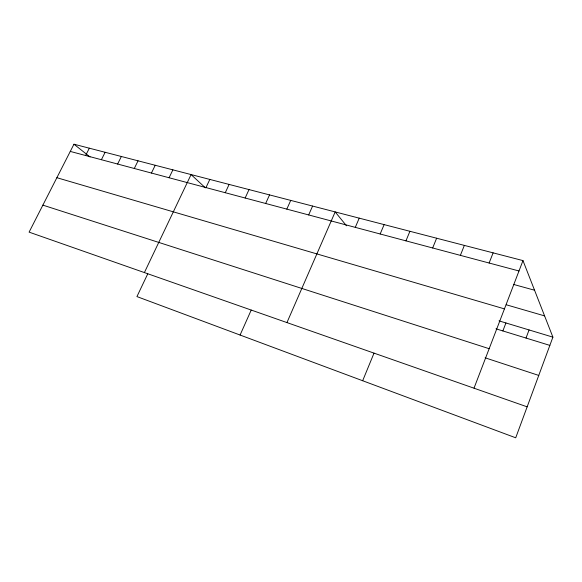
<?xml version="1.0" encoding="UTF-8"?>
<svg xmlns="http://www.w3.org/2000/svg" width="582" height="582" viewBox="0 0 582 582"><rect width="100%" height="100%" fill="white"/><g stroke="black" fill="none" stroke-linecap="round" stroke-linejoin="round"><path stroke-width="0.87" d="M527.154 406.84L29.1 232.138L73.958 144.205L522.978 260.598L552.9 337.138L515.717 437.795L136.937 296.587L147.763 273.824M526.019 338.055L529.067 329.943M502.87 330.94L505.925 322.959M474.039 388.099L522.978 260.598M489.127 263.02L493.114 252.857M460.377 255.36L464.356 245.4M432.666 247.976L436.638 238.22M362.666 380.737L374.015 353.15M405.945 240.861L409.917 231.287M380.17 233.986L384.127 224.608M355.282 227.358L359.232 218.148M286.97 322.53L335.174 211.913L346.516 225.809M308.664 214.94L312.592 206.064M240.082 335.043L251.206 310.097M286.817 209.12L290.731 200.397M265.654 203.482L269.553 194.905M245.146 198.018L249.023 189.587M225.263 192.722L229.126 184.429M205.977 187.579L209.818 179.423M144.401 272.551L191.085 174.571L205.417 187.862M169.086 177.75L172.89 169.849M151.436 173.05L155.219 165.273M134.289 168.482L138.05 160.821M117.615 164.037L121.354 156.493M101.399 159.715L105.124 152.288M85.627 155.518L89.33 148.192M70.269 151.422L518.991 270.979M513.884 284.518L534.56 290.222M506.26 304.772L544.592 315.895M56.869 177.699L504.441 308.889M499.007 320.871L552.9 337.138M495.959 328.815L549.852 345.388M42.872 205.133L489.156 348.705M485.112 357.806L538.757 375.426M73.958 144.205L90.057 156.987"/></g></svg>
